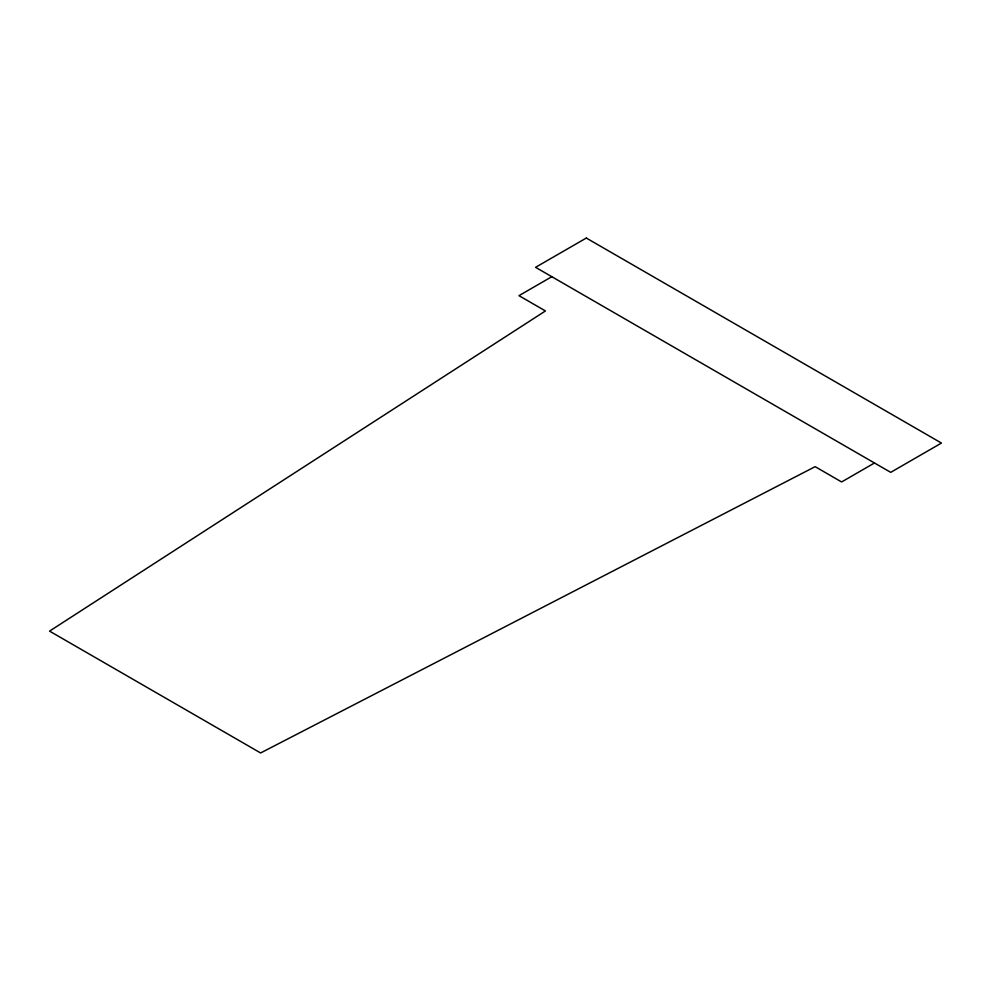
<?xml version="1.0" encoding="UTF-8"?>
<svg xmlns="http://www.w3.org/2000/svg" width="991" height="991" viewBox="0 0 991 991"><rect width="100%" height="100%" fill="white"/><g stroke="black" fill="none" stroke-linecap="round" stroke-linejoin="round"><path stroke-width="1.49" d="M551.814 276.7L518.962 295.665L545.446 310.951L49.55 631.118L260.608 752.962L815.147 466.662L841.619 481.96L874.483 462.983M586.313 238.038L535.574 267.322L890.711 472.36L941.45 443.064L586.313 238.038"/></g></svg>
